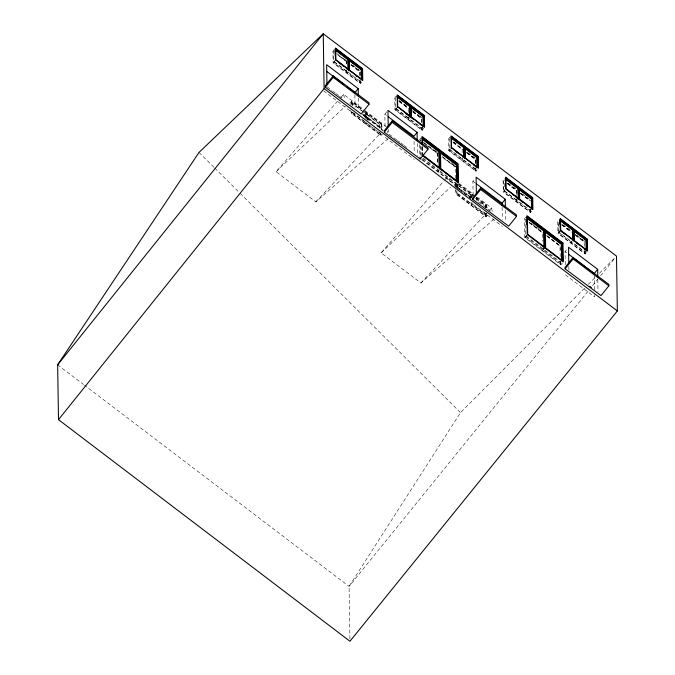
<?xml version="1.0" encoding="UTF-8"?>
<svg xmlns="http://www.w3.org/2000/svg" width="675" height="675" viewBox="0 0 675 675"><rect width="100%" height="100%" fill="white"/><g stroke="black" fill="none" stroke-linecap="round" stroke-linejoin="round"><path stroke-width="0.51" stroke-dasharray="3.38 2.53" d="M584.558 288.166L460.51 412.611L349.093 586.406L349.92 639.183M366.365 119.002L365.673 116.21L366.879 114.682L380.109 124.681L381.493 130.267M470.728 197.336L471.926 195.809M349.768 103.68L351.582 101.385L364.002 110.776M352.198 105.772L351.439 102.718L352.038 101.95L362.433 109.806M365.993 122.352L366.5 124.394L367.107 123.635L381.248 134.325L380.641 135.084L351.877 113.341L352.392 112.21L365.352 122.015M362.357 114.632L364.027 115.889L364.627 115.13L362.964 113.873M367.343 119.72L365.825 113.594L366.432 112.826L368.727 122.124M364.027 115.889L364.475 116.235L365.082 115.467L379.215 126.158L379.974 129.22M367.85 120.099L366.331 113.974L366.93 113.206L368.449 119.332M379.358 128.073L378.894 126.208L380.109 124.681M364.829 111.4L381.392 123.922L378.979 126.976L362.416 114.455M350.603 110.244L351.329 113.138L381.139 135.683L382.345 134.156M454.216 185.566L456.03 183.279M470.188 198.298L469.682 196.256L455.507 185.532L454.899 186.3L456.57 187.557M487.401 215.274L486.186 216.802L456.376 194.265L457.583 192.738M485.789 213.41L486.295 215.452L485.696 216.211L456.924 194.468L457.532 193.7L456.983 191.481M469.682 196.256L469.074 197.016L469.53 197.362L470.129 196.594L471.8 197.851M471.639 197.783L470.88 194.721L471.479 193.953L472.238 197.016M471.378 195.1L471.985 194.332L472.492 196.374M471.201 202.382L471.707 204.415L471.108 205.183L470.348 202.12M485.241 206.575L486.447 205.048L476.508 197.539M487.004 213.249L485.798 214.777L472.576 204.778L472.112 202.913M381.653 129.701L380.388 124.605L380.995 123.837L363.234 110.413M379.215 126.158L378.616 126.917L364.475 116.235M485.949 207.765L485.443 205.723L486.042 204.964L476.12 197.463M364.778 117.045L364.314 115.189L365.538 113.67L363.125 111.847M456.055 187.76L455.591 185.895L456.916 184.461L470.593 194.797L469.37 196.307L455.507 185.532M334.15 49.562L332.935 51.055L333.121 62.834L360.34 83.472L361.555 81.979M333.121 62.834L334.935 60.59M347.001 71.01L347.034 73.027L347.642 72.276L360.551 82.063L359.944 82.814L333.678 62.893L335.593 60.235M347.051 60.91L346.452 61.661L346.511 65.678M359.834 75.777L359.767 71.761L360.374 71.018M395.955 96.432L394.74 97.926L394.926 109.704L422.153 130.343L423.968 128.098M395.921 97.968L395.314 98.719L395.483 109.763L421.748 129.684L422.356 128.933L422.322 126.925M385.054 126.276L384.86 114.142L386.724 111.839M394.926 109.704L396.141 108.203M395.483 109.763L397.398 107.106M409.008 116.826L409.033 118.834L408.434 119.576L408.4 117.568M423.183 126.664L421.976 128.157L409.902 119.002M420.82 137.978L419.614 139.48L422.963 142.02M420.365 140.628L420.972 139.877L420.981 140.662M449.812 137.363L448.597 138.856L448.782 150.635L476.002 171.273L477.217 169.779M438.126 152.887L437.518 153.63L437.687 164.025M449.769 138.898L449.17 139.649L449.339 150.702L475.605 170.615L476.212 169.864L463.303 160.076L462.696 160.827L462.662 158.819M448.782 150.635L449.997 149.141M449.339 150.702L449.938 149.462L462.51 158.996M455.355 178.445L455.296 166.683L456.511 165.181M455.777 166.269L455.178 167.02L442.142 157.132M475.495 163.586L475.436 159.57L476.035 158.819M422.28 159.528L455.456 184.68L456.055 183.929L438.952 170.961L438.345 171.712L438.311 169.627M421.588 159.57L455.979 185.659L457.194 184.157M473.133 195.294L472.905 181.145L474.837 178.757M531.706 211.081L530.499 212.574L503.272 191.936L504.487 190.434M530.668 209.157L530.702 211.165L530.094 211.916L503.828 191.995L504.436 191.253L504.276 180.689M517.21 190.012L516.603 190.763L516.712 197.792M531.529 208.896L530.322 210.389L518.248 201.234M525.698 217.181L524.483 218.683L524.779 237.499L560.858 264.862L562.672 262.609M525.85 219.08L525.243 219.822L525.521 237.49L560.326 263.883L560.933 263.132L560.9 261.056M524.779 237.499L526.601 235.254M525.521 237.49L527.462 234.562M543.248 247.666L543.282 249.75L542.675 250.493L542.641 248.417M586.347 252.509L585.132 254.011L557.913 233.364L559.128 231.871M571.792 241.549L571.826 243.557L572.434 242.806L585.343 252.602L584.736 253.344L558.47 233.432L559.077 232.681L558.925 223.13M565.262 264.693L565.051 251.556L566.798 249.396M561.634 260.474L560.427 261.976L544.421 249.834M586.17 250.324L584.963 251.826L572.889 242.671M587.967 291.364L349.093 586.406L84.442 385.189M592.608 285.626L597.915 279.07M600.573 275.788L615.17 257.757M516.923 195.261L516.847 190.223L518.071 188.738M388.192 138.637L315.816 201.859L276.058 171.712L337.39 101.436M340.841 97.487L343.592 94.323L364.205 109.949M494.032 219.071L420.871 282.985L381.113 252.838L443.821 180.976M444.513 180.191L447.955 176.243M362.323 111.24L351.869 103.334L350.452 104.414M560.385 230.774L559.069 232.192L571.641 241.726M315.816 201.859L380.692 132.95M420.871 282.985L486.464 213.308M489.35 210.254L491.51 207.951L476.668 196.703M588.271 284.437L594.953 277.729M599.417 273.257L615.009 257.614M276.058 171.712L345.355 106.169M381.113 252.838L450.411 187.296M344.63 59.071L346.241 60.303M353.109 65.509L359.564 70.403M399.153 100.423L406.434 105.941M412.501 110.54L418.956 115.433M419.766 116.049L422.187 117.88M453.819 141.969L457.861 145.032M467.969 152.702L475.234 158.203M508.309 183.271L516.4 189.405M522.458 193.995L529.723 199.505M562.95 224.699L571.042 230.833M577.1 235.432L584.364 240.941M336.631 53.494L346.688 61.121L346.773 66.158M351.152 64.505L360.003 71.221L360.087 76.258M399.279 100.997L408.502 107.992M412.965 111.375L421.816 118.091L421.875 122.116M453.136 141.936L462.358 148.93M466.813 152.314L475.673 159.022L475.748 164.059M507.625 183.237L516.847 190.223M520.501 192.999L530.162 200.323M562.267 224.665L571.489 231.66M575.142 234.436L584.803 241.76M337.888 54.81L346.958 61.687M351.084 64.817L360.155 71.702L360.214 75.625M398.866 101.056L408.763 108.557M412.889 111.687L421.968 118.564M452.722 141.986L462.62 149.496M466.746 152.618L475.824 159.502L475.883 163.426M507.212 183.288L517.109 190.789M520.417 193.295L530.314 200.804M561.853 224.716L570.923 231.601M575.049 234.731L584.947 242.232M346.857 61.973L337.551 54.911M350.89 65.036L359.767 71.761M399.355 101.782L408.257 108.532L408.324 112.548M412.703 111.898L421.58 118.631L421.639 122.648M453.212 142.72L462.527 149.774M466.56 152.837L475.436 159.57M506.891 183.406L517.016 191.076L517.092 196.096M520.239 193.523L529.926 200.863M561.533 224.834L571.244 232.2M575.691 235.567L584.567 242.3L584.626 246.316M334.277 61.653L346.849 71.187M348.089 72.132L360.163 81.287M396.082 108.523L408.662 118.057M504.428 190.755L517.008 200.289M463.759 159.933L475.833 169.088M334.285 62.142L347.228 71.963L346.621 72.714L346.57 69.694M396.09 109.012L409.033 118.834M422.356 128.933L409.447 119.146L408.839 119.888L408.797 116.876M449.947 149.951L462.89 159.764L462.282 160.515L462.24 157.503M504.436 191.253L517.379 201.066L516.78 201.817L516.729 198.804M530.702 211.165L517.792 201.378L517.185 202.129L517.109 197.1M559.077 232.681L572.02 242.502L571.413 243.245L571.388 241.237M531.562 223.417L538.92 228.985M434.86 150.407L437.307 152.263M450.892 162.565L454.148 165.037M528.677 221.864L542.945 232.672M547.138 235.853L560.562 246.038M529.192 222.387L542.523 232.495M546.573 235.567L560.174 245.877L560.25 250.906M423.807 142.661L438.067 153.478M442.26 156.659L455.684 166.835M423.487 142.56L437.645 153.301L437.822 164.363M442.496 156.971L455.296 166.683M529.327 222.919L542.396 232.833L542.531 241.144M547.012 236.334L560.048 246.223L560.216 256.61M438.067 154.043L425.267 144.34M384.86 114.142L386.522 115.408M472.905 181.145L475.403 183.035M565.051 251.556L566.713 252.813M365.023 110.573L386.454 126.832M459.363 183.575L473.377 194.206M351.439 102.718L363.428 111.78M364.23 112.387L365.825 113.594M366.331 113.974L380.388 124.605M458.291 183.769L473.2 195.033M457.895 183.684L475.293 196.838M526.112 235.955L542.776 248.594M422.904 158.018L437.898 169.391M439.543 170.64L444.344 174.277M445.146 174.884L455.549 182.773M470.88 194.721L456.486 183.836L457.498 187.92M475.512 198.222L485.443 205.723M526.12 236.739L543.282 249.75M560.933 263.132L543.822 250.163L543.223 250.906L543.173 247.793M476.061 198.931L485.156 205.807L485.62 207.672M422.879 158.777L438.404 170.547L437.797 171.298L437.763 169.214M362.694 113.957L364.314 115.189M365.673 116.21L378.894 126.208M326.995 86.763L331.973 90.543M332.809 91.167L335.298 93.057M336.125 93.69L338.622 95.572M339.449 96.204L341.938 98.094M396.647 139.868L388.327 133.566L388.26 129.516M397.482 140.501L399.98 142.4M400.807 143.024L403.304 144.922M404.139 145.547L406.637 147.445M490.641 211.14L476.491 200.416L476.44 197.387M455.878 186.815L458.359 188.696M459.186 189.321L470.779 198.087M457.405 188.19L459.903 190.08M460.738 190.713L463.244 192.603M464.071 193.236L467.412 195.758M367.521 123.652L380.742 133.65M352.477 112.573L366.66 123.297L366.052 124.057L365.546 122.015M385.223 137.396L414.349 159.477M323.663 90.88L355.21 114.801M473.276 204.39L502.394 226.479M565.422 274.809L594.54 296.89L594.515 294.865M457.439 193.337L471.209 203.749M457.532 193.7L471.707 204.415M486.295 215.452L472.163 204.761L471.555 205.521L470.542 201.437M57.645 364.812L83.607 384.556M199.007 152.415L213.95 167.282M214.701 168.033L239.355 192.561M240.106 193.303L460.51 412.611M486.447 205.048L487.164 207.951M486.042 204.964L486.802 208.027M485.468 213.907L486.186 216.802M484.675 212.127L485.696 216.211M470.593 194.797L471.513 198.518M470.129 196.594L470.635 198.636M457.346 184.098L458.612 189.203M456.874 183.482L458.317 189.278M456.916 184.461L457.844 188.182M455.912 190.384L456.924 194.468M455.178 189.43L456.376 194.265M381.392 123.922L383.071 130.688M380.995 123.837L382.767 130.984M380.658 133.743L381.139 135.683M379.882 132.022L380.641 135.084M365.538 113.67L367.149 120.175M365.082 115.467L365.842 118.53M364.627 115.13L365.133 117.172M352.038 101.95L353.05 106.034M351.582 101.385L352.544 105.258M351.869 103.334L352.325 105.19M351.371 111.299L351.877 113.341M491.51 207.951L492.429 212.001M449.331 178.487L450.25 182.528M387.374 130.874L387.83 132.891M343.592 94.323L344.739 99.385M597.822 279.433L598.016 291.566M594.194 274.649L594.43 289.811M585.09 251.066L585.132 254.011M584.685 250.332L584.736 253.344M568.848 266.448L568.907 270.498M560.807 261.723L560.858 264.862M560.292 261.807L560.326 263.883M558.301 222.379L558.47 233.432M557.727 221.594L557.913 233.364M530.449 209.63L530.499 212.574M530.052 208.904L530.094 211.916M505.423 210.372L505.6 221.493M503.66 180.951L503.828 191.995M503.094 180.157L503.272 191.936M502.099 207.267L502.284 219.4M475.959 168.337L476.002 171.273M475.563 167.602L475.605 170.615M462.113 149.462L462.173 153.487M455.946 183.566L455.979 185.659M455.423 182.604L455.456 184.68M422.66 146.77L422.778 154.043M422.103 127.398L422.153 130.343M422.457 147.31L422.575 154.356M422.196 146.939L422.314 154.263M421.723 127.668L421.748 129.684M422.044 146.483L422.17 154.794M421.082 146.694L421.217 155.748M420.449 145.817L420.609 156.212M419.69 144.712L419.892 157.258M417.26 143.513L417.454 155.647M414.062 141.286L414.239 152.407M360.298 80.528L360.34 83.472M359.893 79.802L359.944 82.814M358.349 98.078L358.526 109.637M354.898 94.846L355.092 107.452M334.117 51.587L334.108 51.098L333.501 51.848L333.678 62.893"/><path stroke-width="1.01" d="M57.645 364.812L199.007 152.415L323.241 33.75L616.494 256.12L617.355 310.964L349.954 641.25L58.506 419.656L57.645 364.812L323.241 33.75L324.101 88.594L58.506 419.656M333.188 75.878L325.257 85.793L325.282 87.244L361.218 113.982L369.039 104.212L369.014 102.76L333.188 75.878L333.214 77.33L325.282 87.244M392.175 120.884L384.244 130.798L384.269 132.249L420.213 158.988L428.026 149.217L428.001 147.774L392.175 120.884L392.2 122.335L384.269 132.249M480.642 188.055L472.711 197.969L472.728 199.42L508.672 226.159L516.493 216.388L516.468 214.945L480.642 188.055L480.667 189.506L472.728 199.42M573.016 257.496L565.085 267.41L565.102 268.861L601.045 295.599L608.867 285.829L608.842 284.377L573.016 257.496L573.041 258.938L565.102 268.861M335.72 48.693L335.897 59.746L362.332 79.793L362.154 68.74L335.72 48.693L335.112 49.444L348.258 59.408L348.41 69.449M348.258 59.408L348.857 58.657L349.034 69.711L348.427 70.453M348.891 70.808L349.49 70.057L349.321 59.003M361.707 79.532L361.547 69.491L362.154 68.74M354.864 92.745L358.197 88.628L326.649 64.707L326.962 84.662M410.062 106.279L410.67 105.528L410.839 116.572L410.24 117.323L410.062 106.279L396.925 96.314M410.678 116.665L410.527 106.625L411.126 105.874L411.303 116.927M423.52 126.402L423.36 116.362L423.968 115.611L397.533 95.563L397.702 106.616L424.136 126.655L423.968 115.611M388.218 126.487L387.965 110.312L417.082 132.393L413.986 136.232L388.184 116.665M422.795 155.081L457.827 181.651L457.549 163.991L422.516 137.422L421.909 138.172L439.324 151.377L439.585 167.999M439.324 151.377L439.931 150.626L440.21 168.286L439.602 169.037M450.951 148.297L451.558 147.547L451.381 136.502L477.824 156.541L477.993 167.594L451.558 147.547M464.079 157.258L463.919 147.209L464.527 146.458L464.695 157.511M457.22 182.402L456.941 164.734L457.549 163.991M464.552 158.608L465.159 157.857L464.982 146.812L464.375 147.563L477.217 157.292L477.368 167.341M477.217 157.292L477.824 156.541M505.305 180.554L505.271 178.546L505.879 177.795L532.313 197.843L532.482 208.896L506.048 188.848L505.879 177.795M502.065 205.251L502.031 203.226L505.254 199.252L476.128 177.162L476.398 194.349M518.569 198.551L518.408 188.511L519.016 187.76L519.185 198.813L518.586 199.555M518.873 188.857L519.472 188.106L519.649 199.159M531.866 208.634L531.706 198.593L532.313 197.843M527.394 216.624L527.673 234.284L562.705 260.854L562.427 243.186L527.394 216.624L526.787 217.375L544.202 230.58L544.472 248.24L545.079 247.489M544.202 230.58L544.801 229.829L545.071 247.657M559.972 223.999L559.913 219.983L560.512 219.232L586.946 239.279L587.123 250.324L586.516 251.075L586.347 240.022L586.946 239.279M562.081 260.558L561.819 243.937L562.427 243.186M573.21 239.988L573.05 229.947L573.657 229.196L573.826 240.241L573.218 240.992M568.797 263.419L568.544 247.244L597.67 269.325L594.177 273.637L568.384 254.078M333.214 77.33L369.039 104.212M392.2 122.335L428.026 149.217M480.667 189.506L516.493 216.388M573.041 258.938L608.867 285.829M349.515 60.362L361.547 69.491M410.527 106.625L423.36 116.362M451.6 137.869L463.919 147.209M505.271 178.546L518.408 188.511M519.674 189.464L531.706 198.593M559.913 219.983L573.05 229.947M574.307 230.901L586.347 240.022M335.433 50.169L347.912 59.636L348.072 69.702M349.144 60.564L361.218 69.728L361.378 79.793M397.246 97.04L409.725 106.507L409.885 116.572L405.726 113.417M451.094 137.97L463.582 147.437L463.742 157.503M505.592 179.272L518.071 188.738L518.231 198.804M519.294 189.667L531.377 198.83L531.52 207.883M573.936 231.103L586.01 240.258L586.17 250.324L584.558 249.109M587.123 250.324L560.689 230.276L560.512 219.232M397.356 106.709L424.575 127.347L424.389 115.577L397.17 94.93L397.398 107.106M338.918 62.758L340.588 64.024M342.25 65.289L343.913 66.547M355.742 75.516L357.353 76.739M411.91 118.108L413.522 119.332M419.968 124.217L421.571 125.44M455.414 151.2L458.747 153.723M473.816 165.156L475.428 166.371M512.401 194.392L514.072 195.649M515.734 196.914L517.396 198.172M522.678 202.179L519.455 199.732L519.404 196.712M526.702 205.234L528.314 206.449M560.385 230.774L564.545 233.93M576.509 243L578.922 244.831M561.819 243.937L544.809 231.036L545.417 230.293L545.628 248.332M440.741 152.449L456.941 164.734M545.375 232.242L561.381 244.384L561.634 260.474M440.497 153.039L456.511 165.181L456.764 181.271L453.558 178.85M476.238 183.668L502.031 203.226M326.632 71.347L343.238 83.936M347.389 87.083L354.029 92.121M422.584 155.36L431.688 162.262M433.342 163.519L439.13 167.906L438.877 151.816L422.331 139.269L422.415 144.298M443.154 170.961L440.75 169.138L440.539 151.09M445.559 172.775L451.162 177.027M422.331 155.309L458.409 182.663L458.114 163.839L422.035 136.485L422.153 143.809M589.714 286.267L591.376 287.533M324.101 88.594L617.355 310.964M597.67 269.325L597.797 277.417M574.113 229.542L574.29 240.595M572.873 240.241L572.712 230.175L560.225 220.708L560.292 224.733M544.008 247.109L543.755 231.01L527.209 218.472L527.302 224.505M526.837 220.489L526.897 224.648M505.254 199.252L505.381 207.335M477.039 167.594L476.879 157.528L464.805 148.365L464.965 158.431M423.183 126.664L423.031 116.589L410.948 107.435L411.109 117.501M422.516 137.422L422.618 143.657M420.188 157.545L420.213 158.988M417.082 132.393L417.209 140.484M358.197 88.628L358.315 95.977M335.129 50.448L335.213 55.468M362.576 68.707L335.357 48.06L335.543 59.839L362.762 80.477L362.576 68.707M478.246 156.507L451.027 135.869L451.204 147.639L478.432 168.278L478.246 156.507M532.735 197.809L505.516 177.162L505.702 188.941L532.921 209.579L532.735 197.809M587.377 239.237L560.157 218.599L560.334 230.369L587.562 251.016L587.377 239.237M562.984 243.042L526.913 215.688L527.209 234.503L563.279 261.866L562.984 243.042"/></g></svg>
